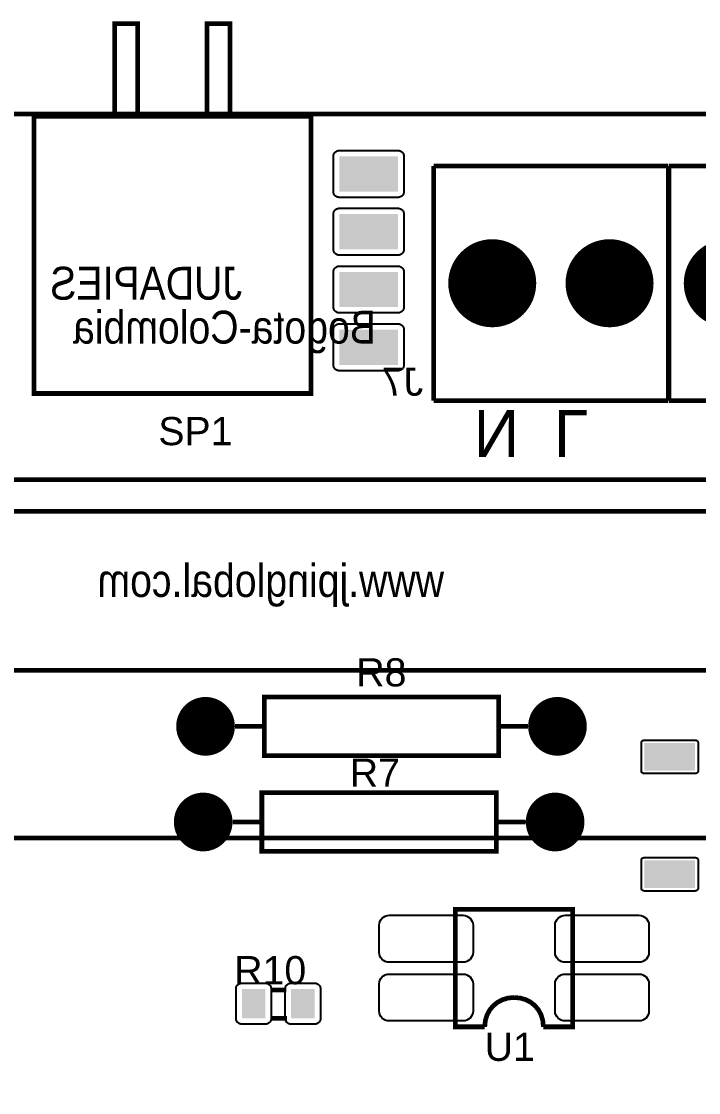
# Model space of a CAD drawing. Header units: inches. Extents: x -2.67 to 2.67, y -1.82 to 1.83.
# Drawn here: x -0.685 to 0.469, y 0.003 to 1.828 of the extents above; entities that cross this region are included whole.
import ezdxf

# ---------------------------------------------------------------- set-up
doc = ezdxf.new("R2010")
doc.units = ezdxf.units.IN
doc.layers.get('0').update_dxf_attribs({"linetype": 'CONTINUOUS'})

# ---------------------------------------------------------------- blocks, each defined once
blk = doc.blocks.new('RPAD')
blk.add_trace([(-0.5, -0.5), (-0.5, 0.5), (0.5, -0.5), (0.5, 0.5)])
blk = doc.blocks.new('EPAD')
at = {"const_width": 0.5}
blk.add_lwpolyline([(-0.25, 0, 1), (0.25, 0, 1)], format="xyb", close=True, dxfattribs=at)

msp = doc.modelspace()

# ---------------------------------------------------------------- linework, layer by layer
at = {"const_width": 0.008}
for points in [[(-0.52628, 1.66611), (-0.48691, 1.66611), (-0.48691, 1.823591), (-0.52628, 1.823591), (-0.52628, 1.66611)], [(-0.52628, 1.66611), (-0.48691, 1.66611), (-0.48691, 1.823591), (-0.52628, 1.823591), (-0.52628, 1.66611)], [(-0.52628, 1.66611), (-0.48691, 1.66611), (-0.48691, 1.823591), (-0.52628, 1.823591), (-0.52628, 1.66611)], [(-0.3688, 1.66611), (-0.32943, 1.66611), (-0.32943, 1.823591), (-0.3688, 1.823591), (-0.3688, 1.66611)], [(-0.3688, 1.66611), (-0.32943, 1.66611), (-0.32943, 1.823591), (-0.3688, 1.823591), (-0.3688, 1.66611)], [(-0.3688, 1.66611), (-0.32943, 1.66611), (-0.32943, 1.823591), (-0.3688, 1.823591), (-0.3688, 1.66611)], [(-2.669461, -1.806504), (2.669461, -1.806504), (2.669461, 1.669874), (-2.669461, 1.669874), (-2.669461, -1.806504)], [(-2.669461, -1.806504), (2.669461, -1.806504), (2.669461, 1.669874), (-2.669461, 1.669874), (-2.669461, -1.806504)], [(-2.669461, -1.806504), (2.669461, -1.806504), (2.669461, 1.669874), (-2.669461, 1.669874), (-2.669461, -1.806504)], [(-0.664075, 1.193669), (-0.191634, 1.193669), (-0.191634, 1.66611), (-0.664075, 1.66611), (-0.664075, 1.193669)], [(-0.664075, 1.193669), (-0.191634, 1.193669), (-0.191634, 1.66611), (-0.664075, 1.66611), (-0.664075, 1.193669)], [(-0.664075, 1.193669), (-0.191634, 1.193669), (-0.191634, 1.66611), (-0.664075, 1.66611), (-0.664075, 1.193669)], [(0.017405, 1.5815), (0.017405, 1.1815)], [(0.417405, 1.5815), (0.017405, 1.5815)], [(0.017405, 1.5815), (0.017405, 1.1815)], [(0.417405, 1.5815), (0.017405, 1.5815)], [(0.017405, 1.5815), (0.017405, 1.1815)], [(0.417405, 1.5815), (0.017405, 1.5815)], [(0.417405, 1.5815), (0.417405, 1.1815)], [(0.417405, 1.5815), (0.417405, 1.1815)], [(0.417405, 1.5815), (0.417405, 1.1815)], [(0.41898, 1.5815), (0.41898, 1.1815)], [(0.81898, 1.5815), (0.41898, 1.5815)], [(0.41898, 1.5815), (0.41898, 1.1815)], [(0.81898, 1.5815), (0.41898, 1.5815)], [(0.41898, 1.5815), (0.41898, 1.1815)], [(0.81898, 1.5815), (0.41898, 1.5815)], [(0.417405, 1.1815), (0.017405, 1.1815)], [(0.417405, 1.1815), (0.017405, 1.1815)], [(0.417405, 1.1815), (0.017405, 1.1815)], [(0.81898, 1.1815), (0.41898, 1.1815)], [(0.81898, 1.1815), (0.41898, 1.1815)], [(0.81898, 1.1815), (0.41898, 1.1815)], [(1.345965, 1.046638), (-2.315453, 1.046638)], [(1.345965, 1.046638), (-2.315453, 1.046638)], [(1.345965, 1.046638), (-2.315453, 1.046638)], [(-1.177335, -0.078157), (0.885657, -0.078157), (0.885657, 0.992709), (-1.177335, 0.992709), (-1.177335, -0.078157)], [(-1.177335, -0.078157), (0.885657, -0.078157), (0.885657, 0.992709), (-1.177335, 0.992709), (-1.177335, -0.078157)], [(-1.177335, -0.078157), (0.885657, -0.078157), (0.885657, 0.992709), (-1.177335, 0.992709), (-1.177335, -0.078157)], [(-2.197343, 0.721835), (1.227854, 0.721835)], [(-2.197343, 0.721835), (1.227854, 0.721835)], [(-2.197343, 0.721835), (1.227854, 0.721835)], [(-0.271382, 0.576559), (0.128618, 0.576559), (0.128618, 0.676559), (-0.271382, 0.676559), (-0.271382, 0.576559)], [(-0.271382, 0.576559), (0.128618, 0.576559), (0.128618, 0.676559), (-0.271382, 0.676559), (-0.271382, 0.576559)], [(-0.271382, 0.576559), (0.128618, 0.576559), (0.128618, 0.676559), (-0.271382, 0.676559), (-0.271382, 0.576559)], [(-0.271382, 0.626559), (-0.321382, 0.626559)], [(-0.271382, 0.626559), (-0.321382, 0.626559)], [(-0.271382, 0.626559), (-0.321382, 0.626559)], [(0.178618, 0.626559), (0.128618, 0.626559)], [(0.178618, 0.626559), (0.128618, 0.626559)], [(0.178618, 0.626559), (0.128618, 0.626559)], [(-0.275382, 0.413559), (0.124618, 0.413559), (0.124618, 0.513559), (-0.275382, 0.513559), (-0.275382, 0.413559)], [(-0.275382, 0.413559), (0.124618, 0.413559), (0.124618, 0.513559), (-0.275382, 0.513559), (-0.275382, 0.413559)], [(-0.275382, 0.413559), (0.124618, 0.413559), (0.124618, 0.513559), (-0.275382, 0.513559), (-0.275382, 0.413559)], [(-0.325382, 0.463559), (-0.275382, 0.463559)], [(-0.325382, 0.463559), (-0.275382, 0.463559)], [(-0.325382, 0.463559), (-0.275382, 0.463559)], [(0.124618, 0.463559), (0.174618, 0.463559)], [(0.124618, 0.463559), (0.174618, 0.463559)], [(0.124618, 0.463559), (0.174618, 0.463559)], [(0.912894, 0.397031), (0.91211, 0.405081), (0.909856, 0.412526), (0.901513, 0.425021), (0.889018, 0.433364), (0.881574, 0.435618), (0.873524, 0.436402), (-1.843012, 0.436402)], [(0.912894, 0.397031), (0.91211, 0.405081), (0.909856, 0.412526), (0.901513, 0.425021), (0.889018, 0.433364), (0.881574, 0.435618), (0.873524, 0.436402), (-1.843012, 0.436402)], [(0.912894, 0.397031), (0.91211, 0.405081), (0.909856, 0.412526), (0.901513, 0.425021), (0.889018, 0.433364), (0.881574, 0.435618), (0.873524, 0.436402), (-1.843012, 0.436402)], [(0.104618, 0.114559), (0.054618, 0.114559), (0.054618, 0.314559), (0.254618, 0.314559), (0.254618, 0.114559), (0.204618, 0.114559)], [(0.104618, 0.114559), (0.054618, 0.114559), (0.054618, 0.314559), (0.254618, 0.314559), (0.254618, 0.114559), (0.204618, 0.114559)], [(0.104618, 0.114559), (0.054618, 0.114559), (0.054618, 0.314559), (0.254618, 0.314559), (0.254618, 0.114559), (0.204618, 0.114559)], [(-0.260422, 0.177126), (-0.233422, 0.177126)], [(-0.260422, 0.177126), (-0.233422, 0.177126)], [(-0.260422, 0.177126), (-0.233422, 0.177126)], [(0.154618, 0.164559), (0.14443, 0.1636), (0.134993, 0.160825), (0.126493, 0.156385), (0.119118, 0.150434), (0.113055, 0.143124), (0.108493, 0.134606), (0.105618, 0.125034), (0.104618, 0.114559)], [(0.154618, 0.164559), (0.14443, 0.1636), (0.134993, 0.160825), (0.126493, 0.156385), (0.119118, 0.150434), (0.113055, 0.143124), (0.108493, 0.134606), (0.105618, 0.125034), (0.104618, 0.114559)], [(0.154618, 0.164559), (0.14443, 0.1636), (0.134993, 0.160825), (0.126493, 0.156385), (0.119118, 0.150434), (0.113055, 0.143124), (0.108493, 0.134606), (0.105618, 0.125034), (0.104618, 0.114559)], [(0.154618, 0.164559), (0.165092, 0.1636), (0.174665, 0.160825), (0.183182, 0.156385), (0.190493, 0.150434), (0.196444, 0.143124), (0.200883, 0.134606), (0.203659, 0.125034), (0.204618, 0.114559)], [(0.154618, 0.164559), (0.165092, 0.1636), (0.174665, 0.160825), (0.183182, 0.156385), (0.190493, 0.150434), (0.196444, 0.143124), (0.200883, 0.134606), (0.203659, 0.125034), (0.204618, 0.114559)], [(0.154618, 0.164559), (0.165092, 0.1636), (0.174665, 0.160825), (0.183182, 0.156385), (0.190493, 0.150434), (0.196444, 0.143124), (0.200883, 0.134606), (0.203659, 0.125034), (0.204618, 0.114559)], [(-0.260422, 0.129126), (-0.232422, 0.129126)], [(-0.260422, 0.129126), (-0.232422, 0.129126)], [(-0.260422, 0.129126), (-0.232422, 0.129126)]]:
    msp.add_lwpolyline(points, dxfattribs=at)
for points in [[(-0.033209, 1.597685), (-0.033209, 1.537685), (-0.033259, 1.536646), (-0.033408, 1.535641), (-0.03365, 1.534674), (-0.033981, 1.53375), (-0.034395, 1.532873), (-0.03489, 1.532049), (-0.035459, 1.531281), (-0.0361, 1.530576), (-0.036806, 1.529935), (-0.037573, 1.529366), (-0.038397, 1.528872), (-0.039274, 1.528457), (-0.040198, 1.528126), (-0.041165, 1.527884), (-0.04217, 1.527735), (-0.043209, 1.527685), (-0.143209, 1.527685), (-0.144248, 1.527735), (-0.145254, 1.527884), (-0.14622, 1.528126), (-0.147144, 1.528457), (-0.148021, 1.528872), (-0.148845, 1.529366), (-0.149612, 1.529935), (-0.150319, 1.530576), (-0.150959, 1.531281), (-0.151528, 1.532049), (-0.152023, 1.532873), (-0.152437, 1.53375), (-0.152768, 1.534674), (-0.15301, 1.535641), (-0.153159, 1.536646), (-0.153209, 1.537685), (-0.153209, 1.597685), (-0.153159, 1.598724), (-0.15301, 1.59973), (-0.152768, 1.600696), (-0.152437, 1.60162), (-0.152023, 1.602497), (-0.151528, 1.603321), (-0.150959, 1.604089), (-0.150319, 1.604794), (-0.149612, 1.605435), (-0.148845, 1.606004), (-0.148021, 1.606498), (-0.147144, 1.606913), (-0.14622, 1.607244), (-0.145254, 1.607486), (-0.144248, 1.607635), (-0.143209, 1.607685), (-0.043209, 1.607685), (-0.04217, 1.607635), (-0.041165, 1.607486), (-0.040198, 1.607244), (-0.039274, 1.606913), (-0.038397, 1.606498), (-0.037573, 1.606004), (-0.036806, 1.605435), (-0.0361, 1.604794), (-0.035459, 1.604089), (-0.03489, 1.603321), (-0.034395, 1.602497), (-0.033981, 1.60162), (-0.03365, 1.600696), (-0.033408, 1.59973), (-0.033259, 1.598724), (-0.033209, 1.597685)], [(-0.033209, 1.49926), (-0.033209, 1.43926), (-0.033259, 1.43822), (-0.033408, 1.437215), (-0.03365, 1.436248), (-0.033981, 1.435324), (-0.034395, 1.434448), (-0.03489, 1.433624), (-0.035459, 1.432856), (-0.0361, 1.43215), (-0.036806, 1.43151), (-0.037573, 1.430941), (-0.038397, 1.430446), (-0.039274, 1.430031), (-0.040198, 1.429701), (-0.041165, 1.429459), (-0.04217, 1.42931), (-0.043209, 1.42926), (-0.143209, 1.42926), (-0.144248, 1.42931), (-0.145254, 1.429459), (-0.14622, 1.429701), (-0.147144, 1.430031), (-0.148021, 1.430446), (-0.148845, 1.430941), (-0.149612, 1.43151), (-0.150319, 1.43215), (-0.150959, 1.432856), (-0.151528, 1.433624), (-0.152023, 1.434448), (-0.152437, 1.435324), (-0.152768, 1.436248), (-0.15301, 1.437215), (-0.153159, 1.43822), (-0.153209, 1.43926), (-0.153209, 1.49926), (-0.153159, 1.500299), (-0.15301, 1.501304), (-0.152768, 1.502271), (-0.152437, 1.503195), (-0.152023, 1.504072), (-0.151528, 1.504896), (-0.150959, 1.505663), (-0.150319, 1.506369), (-0.149612, 1.507009), (-0.148845, 1.507579), (-0.148021, 1.508073), (-0.147144, 1.508488), (-0.14622, 1.508819), (-0.145254, 1.509061), (-0.144248, 1.509209), (-0.143209, 1.50926), (-0.043209, 1.50926), (-0.04217, 1.509209), (-0.041165, 1.509061), (-0.040198, 1.508819), (-0.039274, 1.508488), (-0.038397, 1.508073), (-0.037573, 1.507579), (-0.036806, 1.507009), (-0.0361, 1.506369), (-0.035459, 1.505663), (-0.03489, 1.504896), (-0.034395, 1.504072), (-0.033981, 1.503195), (-0.03365, 1.502271), (-0.033408, 1.501304), (-0.033259, 1.500299), (-0.033209, 1.49926)], [(-0.033209, 1.400835), (-0.033209, 1.340835), (-0.033259, 1.339795), (-0.033408, 1.33879), (-0.03365, 1.337823), (-0.033981, 1.336899), (-0.034395, 1.336023), (-0.03489, 1.335199), (-0.035459, 1.334431), (-0.0361, 1.333725), (-0.036806, 1.333085), (-0.037573, 1.332516), (-0.038397, 1.332021), (-0.039274, 1.331606), (-0.040198, 1.331276), (-0.041165, 1.331033), (-0.04217, 1.330885), (-0.043209, 1.330835), (-0.143209, 1.330835), (-0.144248, 1.330885), (-0.145254, 1.331033), (-0.14622, 1.331276), (-0.147144, 1.331606), (-0.148021, 1.332021), (-0.148845, 1.332516), (-0.149612, 1.333085), (-0.150319, 1.333725), (-0.150959, 1.334431), (-0.151528, 1.335199), (-0.152023, 1.336023), (-0.152437, 1.336899), (-0.152768, 1.337823), (-0.15301, 1.33879), (-0.153159, 1.339795), (-0.153209, 1.340835), (-0.153209, 1.400835), (-0.153159, 1.401874), (-0.15301, 1.402879), (-0.152768, 1.403846), (-0.152437, 1.40477), (-0.152023, 1.405646), (-0.151528, 1.40647), (-0.150959, 1.407238), (-0.150319, 1.407944), (-0.149612, 1.408584), (-0.148845, 1.409154), (-0.148021, 1.409648), (-0.147144, 1.410063), (-0.14622, 1.410394), (-0.145254, 1.410636), (-0.144248, 1.410784), (-0.143209, 1.410835), (-0.043209, 1.410835), (-0.04217, 1.410784), (-0.041165, 1.410636), (-0.040198, 1.410394), (-0.039274, 1.410063), (-0.038397, 1.409648), (-0.037573, 1.409154), (-0.036806, 1.408584), (-0.0361, 1.407944), (-0.035459, 1.407238), (-0.03489, 1.40647), (-0.034395, 1.405646), (-0.033981, 1.40477), (-0.03365, 1.403846), (-0.033408, 1.402879), (-0.033259, 1.401874), (-0.033209, 1.400835)], [(-0.033209, 1.302409), (-0.033209, 1.242409), (-0.033259, 1.24137), (-0.033408, 1.240365), (-0.03365, 1.239398), (-0.033981, 1.238474), (-0.034395, 1.237598), (-0.03489, 1.236774), (-0.035459, 1.236006), (-0.0361, 1.2353), (-0.036806, 1.23466), (-0.037573, 1.234091), (-0.038397, 1.233596), (-0.039274, 1.233181), (-0.040198, 1.23285), (-0.041165, 1.232608), (-0.04217, 1.23246), (-0.043209, 1.232409), (-0.143209, 1.232409), (-0.144248, 1.23246), (-0.145254, 1.232608), (-0.14622, 1.23285), (-0.147144, 1.233181), (-0.148021, 1.233596), (-0.148845, 1.234091), (-0.149612, 1.23466), (-0.150319, 1.2353), (-0.150959, 1.236006), (-0.151528, 1.236774), (-0.152023, 1.237598), (-0.152437, 1.238474), (-0.152768, 1.239398), (-0.15301, 1.240365), (-0.153159, 1.24137), (-0.153209, 1.242409), (-0.153209, 1.302409), (-0.153159, 1.303449), (-0.15301, 1.304454), (-0.152768, 1.305421), (-0.152437, 1.306345), (-0.152023, 1.307221), (-0.151528, 1.308045), (-0.150959, 1.308813), (-0.150319, 1.309519), (-0.149612, 1.310159), (-0.148845, 1.310728), (-0.148021, 1.311223), (-0.147144, 1.311638), (-0.14622, 1.311969), (-0.145254, 1.312211), (-0.144248, 1.312359), (-0.143209, 1.312409), (-0.043209, 1.312409), (-0.04217, 1.312359), (-0.041165, 1.312211), (-0.040198, 1.311969), (-0.039274, 1.311638), (-0.038397, 1.311223), (-0.037573, 1.310728), (-0.036806, 1.310159), (-0.0361, 1.309519), (-0.035459, 1.308813), (-0.03489, 1.308045), (-0.034395, 1.307221), (-0.033981, 1.306345), (-0.03365, 1.305421), (-0.033408, 1.304454), (-0.033259, 1.303449), (-0.033209, 1.302409)], [(0.371704, 0.550937), (0.371704, 0.598181), (0.371804, 0.599204), (0.37209, 0.600149), (0.372545, 0.600999), (0.37315, 0.601736), (0.373887, 0.602341), (0.374737, 0.602795), (0.375682, 0.603081), (0.376704, 0.603181), (0.463319, 0.603181), (0.464341, 0.603081), (0.465286, 0.602795), (0.466136, 0.602341), (0.466873, 0.601736), (0.467478, 0.600999), (0.467933, 0.600149), (0.468219, 0.599204), (0.468319, 0.598181), (0.468319, 0.550937), (0.468219, 0.549915), (0.467933, 0.548969), (0.467478, 0.548119), (0.466873, 0.547382), (0.466136, 0.546778), (0.465286, 0.546323), (0.464341, 0.546037), (0.463319, 0.545937), (0.376704, 0.545937), (0.375682, 0.546037), (0.374737, 0.546323), (0.373887, 0.546778), (0.37315, 0.547382), (0.372545, 0.548119), (0.37209, 0.548969), (0.371804, 0.549915), (0.371704, 0.550937)], [(0.371704, 0.350937), (0.371704, 0.398181), (0.371804, 0.399204), (0.37209, 0.400149), (0.372545, 0.400999), (0.37315, 0.401736), (0.373887, 0.402341), (0.374737, 0.402795), (0.375682, 0.403081), (0.376704, 0.403181), (0.463319, 0.403181), (0.464341, 0.403081), (0.465286, 0.402795), (0.466136, 0.402341), (0.466873, 0.401736), (0.467478, 0.400999), (0.467933, 0.400149), (0.468219, 0.399204), (0.468319, 0.398181), (0.468319, 0.350937), (0.468219, 0.349915), (0.467933, 0.348969), (0.467478, 0.348119), (0.466873, 0.347382), (0.466136, 0.346778), (0.465286, 0.346323), (0.464341, 0.346037), (0.463319, 0.345937), (0.376704, 0.345937), (0.375682, 0.346037), (0.374737, 0.346323), (0.373887, 0.346778), (0.37315, 0.347382), (0.372545, 0.348119), (0.37209, 0.348969), (0.371804, 0.349915), (0.371704, 0.350937)], [(-0.075382, 0.241559), (-0.075382, 0.287559), (-0.075044, 0.291035), (-0.074071, 0.294249), (-0.072525, 0.29714), (-0.070468, 0.299645), (-0.067963, 0.301702), (-0.065072, 0.303248), (-0.061858, 0.304221), (-0.058382, 0.304559), (0.067618, 0.304559), (0.071094, 0.304221), (0.074308, 0.303248), (0.077199, 0.301702), (0.079704, 0.299645), (0.08176, 0.29714), (0.083306, 0.294249), (0.08428, 0.291035), (0.084618, 0.287559), (0.084618, 0.241559), (0.08428, 0.238083), (0.083306, 0.234869), (0.08176, 0.231978), (0.079704, 0.229473), (0.077199, 0.227417), (0.074308, 0.22587), (0.071094, 0.224897), (0.067618, 0.224559), (-0.058382, 0.224559), (-0.061858, 0.224897), (-0.065072, 0.22587), (-0.067963, 0.227417), (-0.070468, 0.229473), (-0.072525, 0.231978), (-0.074071, 0.234869), (-0.075044, 0.238083), (-0.075382, 0.241559)], [(0.224618, 0.241559), (0.224618, 0.287559), (0.224956, 0.291035), (0.225929, 0.294249), (0.227475, 0.29714), (0.229532, 0.299645), (0.232037, 0.301702), (0.234928, 0.303248), (0.238142, 0.304221), (0.241618, 0.304559), (0.367618, 0.304559), (0.371094, 0.304221), (0.374308, 0.303248), (0.377199, 0.301702), (0.379704, 0.299645), (0.38176, 0.29714), (0.383306, 0.294249), (0.38428, 0.291035), (0.384618, 0.287559), (0.384618, 0.241559), (0.38428, 0.238083), (0.383306, 0.234869), (0.38176, 0.231978), (0.379704, 0.229473), (0.377199, 0.227417), (0.374308, 0.22587), (0.371094, 0.224897), (0.367618, 0.224559), (0.241618, 0.224559), (0.238142, 0.224897), (0.234928, 0.22587), (0.232037, 0.227417), (0.229532, 0.229473), (0.227475, 0.231978), (0.225929, 0.234869), (0.224956, 0.238083), (0.224618, 0.241559)], [(-0.075382, 0.141559), (-0.075382, 0.187559), (-0.075044, 0.191035), (-0.074071, 0.194249), (-0.072525, 0.19714), (-0.070468, 0.199645), (-0.067963, 0.201702), (-0.065072, 0.203248), (-0.061858, 0.204221), (-0.058382, 0.204559), (0.067618, 0.204559), (0.071094, 0.204221), (0.074308, 0.203248), (0.077199, 0.201702), (0.079704, 0.199645), (0.08176, 0.19714), (0.083306, 0.194249), (0.08428, 0.191035), (0.084618, 0.187559), (0.084618, 0.141559), (0.08428, 0.138083), (0.083306, 0.134869), (0.08176, 0.131978), (0.079704, 0.129473), (0.077199, 0.127417), (0.074308, 0.12587), (0.071094, 0.124897), (0.067618, 0.124559), (-0.058382, 0.124559), (-0.061858, 0.124897), (-0.065072, 0.12587), (-0.067963, 0.127417), (-0.070468, 0.129473), (-0.072525, 0.131978), (-0.074071, 0.134869), (-0.075044, 0.138083), (-0.075382, 0.141559)], [(0.224618, 0.141559), (0.224618, 0.187559), (0.224956, 0.191035), (0.225929, 0.194249), (0.227475, 0.19714), (0.229532, 0.199645), (0.232037, 0.201702), (0.234928, 0.203248), (0.238142, 0.204221), (0.241618, 0.204559), (0.367618, 0.204559), (0.371094, 0.204221), (0.374308, 0.203248), (0.377199, 0.201702), (0.379704, 0.199645), (0.38176, 0.19714), (0.383306, 0.194249), (0.38428, 0.191035), (0.384618, 0.187559), (0.384618, 0.141559), (0.38428, 0.138083), (0.383306, 0.134869), (0.38176, 0.131978), (0.379704, 0.129473), (0.377199, 0.127417), (0.374308, 0.12587), (0.371094, 0.124897), (0.367618, 0.124559), (0.241618, 0.124559), (0.238142, 0.124897), (0.234928, 0.12587), (0.232037, 0.127417), (0.229532, 0.129473), (0.227475, 0.131978), (0.225929, 0.134869), (0.224956, 0.138083), (0.224618, 0.141559)], [(-0.309422, 0.189126), (-0.269422, 0.189126), (-0.268382, 0.189076), (-0.267377, 0.188927), (-0.26641, 0.188685), (-0.265486, 0.188354), (-0.26461, 0.18794), (-0.263786, 0.187445), (-0.263018, 0.186876), (-0.262312, 0.186235), (-0.261672, 0.185529), (-0.261103, 0.184762), (-0.260608, 0.183938), (-0.260193, 0.183061), (-0.259863, 0.182137), (-0.25962, 0.18117), (-0.259472, 0.180165), (-0.259422, 0.179126), (-0.259422, 0.129126), (-0.259472, 0.128087), (-0.25962, 0.127081), (-0.259863, 0.126115), (-0.260193, 0.125191), (-0.260608, 0.124314), (-0.261103, 0.12349), (-0.261672, 0.122723), (-0.262312, 0.122017), (-0.263018, 0.121376), (-0.263786, 0.120807), (-0.26461, 0.120312), (-0.265486, 0.119898), (-0.26641, 0.119567), (-0.267377, 0.119325), (-0.268382, 0.119176), (-0.269422, 0.119126), (-0.309422, 0.119126), (-0.310461, 0.119176), (-0.311466, 0.119325), (-0.312433, 0.119567), (-0.313357, 0.119898), (-0.314233, 0.120312), (-0.315057, 0.120807), (-0.315825, 0.121376), (-0.316531, 0.122017), (-0.317171, 0.122723), (-0.317741, 0.12349), (-0.318235, 0.124314), (-0.31865, 0.125191), (-0.318981, 0.126115), (-0.319223, 0.127081), (-0.319371, 0.128087), (-0.319422, 0.129126), (-0.319422, 0.179126), (-0.319371, 0.180165), (-0.319223, 0.18117), (-0.318981, 0.182137), (-0.31865, 0.183061), (-0.318235, 0.183938), (-0.317741, 0.184762), (-0.317171, 0.185529), (-0.316531, 0.186235), (-0.315825, 0.186876), (-0.315057, 0.187445), (-0.314233, 0.18794), (-0.313357, 0.188354), (-0.312433, 0.188685), (-0.311466, 0.188927), (-0.310461, 0.189076), (-0.309422, 0.189126)], [(-0.225422, 0.189126), (-0.185422, 0.189126), (-0.184382, 0.189076), (-0.183377, 0.188927), (-0.18241, 0.188685), (-0.181486, 0.188354), (-0.18061, 0.18794), (-0.179786, 0.187445), (-0.179018, 0.186876), (-0.178312, 0.186235), (-0.177672, 0.185529), (-0.177103, 0.184762), (-0.176608, 0.183938), (-0.176193, 0.183061), (-0.175863, 0.182137), (-0.17562, 0.18117), (-0.175472, 0.180165), (-0.175422, 0.179126), (-0.175422, 0.129126), (-0.175472, 0.128087), (-0.17562, 0.127081), (-0.175863, 0.126115), (-0.176193, 0.125191), (-0.176608, 0.124314), (-0.177103, 0.12349), (-0.177672, 0.122723), (-0.178312, 0.122017), (-0.179018, 0.121376), (-0.179786, 0.120807), (-0.18061, 0.120312), (-0.181486, 0.119898), (-0.18241, 0.119567), (-0.183377, 0.119325), (-0.184382, 0.119176), (-0.185422, 0.119126), (-0.225422, 0.119126), (-0.226461, 0.119176), (-0.227466, 0.119325), (-0.228433, 0.119567), (-0.229357, 0.119898), (-0.230233, 0.120312), (-0.231057, 0.120807), (-0.231825, 0.121376), (-0.232531, 0.122017), (-0.233171, 0.122723), (-0.233741, 0.12349), (-0.234235, 0.124314), (-0.23465, 0.125191), (-0.234981, 0.126115), (-0.235223, 0.127081), (-0.235371, 0.128087), (-0.235422, 0.129126), (-0.235422, 0.179126), (-0.235371, 0.180165), (-0.235223, 0.18117), (-0.234981, 0.182137), (-0.23465, 0.183061), (-0.234235, 0.183938), (-0.233741, 0.184762), (-0.233171, 0.185529), (-0.232531, 0.186235), (-0.231825, 0.186876), (-0.231057, 0.187445), (-0.230233, 0.18794), (-0.229357, 0.188354), (-0.228433, 0.188685), (-0.227466, 0.188927), (-0.226461, 0.189076), (-0.225422, 0.189126)]]:
    msp.add_lwpolyline(points, close=True)

# ---------------------------------------------------------------- block references
for p, xscale, yscale, rotation in [((-0.093209, 1.567685), 0.06, 0.1, -90), ((-0.093209, 1.46926), 0.06, 0.1, -90), ((-0.093209, 1.370835), 0.06, 0.1, -90), ((-0.093209, 1.272409), 0.06, 0.1, -90), ((0.420011, 0.574559), 0.047244, 0.086614, 90), ((0.420011, 0.374559), 0.047244, 0.086614, 90)]:
    msp.add_blockref('RPAD', p, dxfattribs=dict(xscale=xscale, yscale=yscale, rotation=rotation))
for name, p, xscale, yscale in [('EPAD', (0.117405, 1.3815), 0.15, 0.15), ('EPAD', (0.317405, 1.3815), 0.15, 0.15), ('EPAD', (0.51898, 1.3815), 0.15, 0.15), ('EPAD', (-0.371382, 0.626559), 0.1, 0.1), ('EPAD', (0.228618, 0.626559), 0.1, 0.1), ('EPAD', (-0.375382, 0.463559), 0.1, 0.1), ('EPAD', (0.224618, 0.463559), 0.1, 0.1), ('RPAD', (-0.289422, 0.154126), 0.04, 0.05), ('RPAD', (-0.205422, 0.154126), 0.04, 0.05)]:
    msp.add_blockref(name, p, dxfattribs=dict(xscale=xscale, yscale=yscale))

# ---------------------------------------------------------------- texts
at = {"text_generation_flag": 2}
for s, height, width, p in [('JUDAPIES', 0.056, 0.892857, (-0.309107, 1.3535)), ('JUDAPIES', 0.056, 0.892857, (-0.309107, 1.3535)), ('JUDAPIES', 0.056, 0.892857, (-0.309107, 1.3535)), ('Bogota-Colombia', 0.056, 0.892857, (-0.08076, 1.278697)), ('Bogota-Colombia', 0.056, 0.892857, (-0.08076, 1.278697)), ('Bogota-Colombia', 0.056, 0.892857, (-0.08076, 1.278697)), ('J7', 0.048, 1.041667, (-0.000311, 1.189925)), ('J7', 0.048, 1.041667, (-0.000311, 1.189925)), ('J7', 0.048, 1.041667, (-0.000311, 1.189925)), ('www.jpinglobal.com', 0.056, 0.892857, (0.035264, 0.847031)), ('www.jpinglobal.com', 0.056, 0.892857, (0.035264, 0.847031)), ('www.jpinglobal.com', 0.056, 0.892857, (0.035264, 0.847031))]:
    msp.add_text(s, height=height, dxfattribs=dict(at, width=width)).set_placement(p)
at = {"width": 1.041667}
for s, p in [('SP1', (-0.451855, 1.105591)), ('SP1', (-0.451855, 1.105591)), ('SP1', (-0.451855, 1.105591)), ('R8', (-0.114382, 0.694559)), ('R8', (-0.114382, 0.694559)), ('R8', (-0.114382, 0.694559)), ('R7', (-0.125382, 0.523559)), ('R7', (-0.125382, 0.523559)), ('R7', (-0.125382, 0.523559)), ('R10', (-0.322422, 0.187126)), ('R10', (-0.322422, 0.187126)), ('R10', (-0.322422, 0.187126)), ('U1', (0.104618, 0.056559)), ('U1', (0.104618, 0.056559)), ('U1', (0.104618, 0.056559))]:
    msp.add_text(s, height=0.048, dxfattribs=at).set_placement(p)
at = {"text_generation_flag": 2}
msp.add_text('N  L', height=0.08, rotation=180, dxfattribs=at).set_placement((0.085909, 1.165276))
msp.add_text('N  L', height=0.08, rotation=180, dxfattribs=at).set_placement((0.085909, 1.165276))
msp.add_text('N  L', height=0.08, rotation=180, dxfattribs=at).set_placement((0.085909, 1.165276))

doc.saveas('drawing.dxf')
